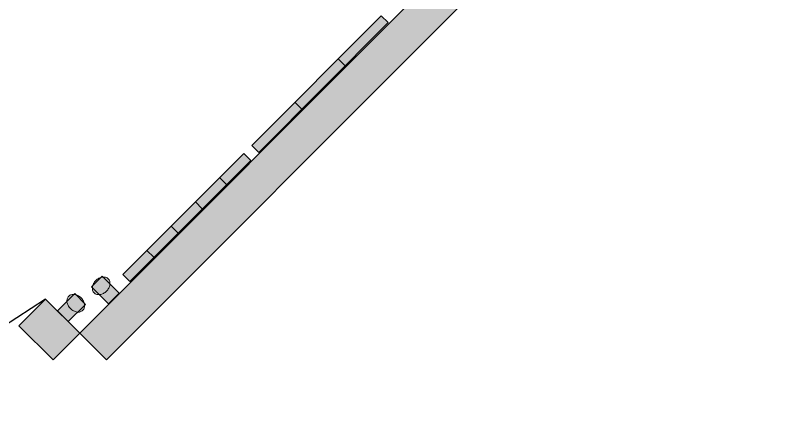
# Model space of a CAD drawing. Header units: metres. Extents: x 2172.2 to 2210.6, y 415.3 to 458.1.
# Drawn here: x 2197.21 to 2202.32, y 415.27 to 418.01 of the extents above; entities that cross this region are included whole.
import ezdxf

# ---------------------------------------------------------------- set-up
doc = ezdxf.new("R2010")
doc.units = ezdxf.units.M
for name, color, linetype, lineweight in [('NC_N1_WALL_DECOR', 32, 'CONTINUOUS', 13), ('NC_N1_WALL_LIGHTS', 32, 'CONTINUOUS', 13), ('NC_N1_WALLS', 7, 'CONTINUOUS', 25)]:
    doc.layers.add(name, color=color, linetype=linetype, lineweight=lineweight)

# ---------------------------------------------------------------- blocks, each defined once
blk = doc.blocks.new('NC_N1_ARCHITECTURE')
at = {"layer": 'NC_N1_WALLS', "true_color": 0xe7e6e1}
for points in [[(7.641751, -18.094725), (12.13895, -13.597526), (12.315727, -13.774302), (7.818528, -18.271502)], [(7.464975, -18.271502), (7.2387, -18.045227), (7.415477, -17.86845), (7.641751, -18.094725)]]:
    blk.add_hatch(color=256, dxfattribs=at).paths.add_polyline_path(points)
at = {"layer": 'NC_N1_WALLS', "linetype": 'CONTINUOUS', "lineweight": -2}
for points in [[(7.641751, -18.094725), (12.13895, -13.597526), (12.315727, -13.774302), (7.818528, -18.271502)], [(7.464975, -18.271502), (7.2387, -18.045227), (7.415477, -17.86845), (7.641751, -18.094725)]]:
    blk.add_lwpolyline(points, close=True, dxfattribs=at)
blk = doc.blocks.new('NC_N1_DOOR_D0')
at = {"color": 0, "linetype": 'CONTINUOUS'}
blk.add_lwpolyline([(-0.625, 0), (-0.3651, 1.2227)], dxfattribs=at)
at = {"color": 0}
blk.add_arc((-0.625, 0), 1.25, 0, 78, dxfattribs=at)
blk = doc.blocks.new('NC_N1_UNIQUE_WALL_COMPOSITION_14')
at = {"true_color": 0xf6f5ef}
h = blk.add_hatch(color=256, dxfattribs=at)
h.dxf.hatch_style = 1
h.paths.add_polyline_path([(0.5675, -0.065), (0.5675, 0), (-0.5675, 0), (-0.5675, -0.065)])
at = {"color": 0, "linetype": 'CONTINUOUS', "lineweight": -2, "true_color": 0xa38246}
blk.add_lwpolyline([(0.5675, -0.065), (0.5675, 0), (-0.5675, 0), (-0.5675, -0.065)], close=True, dxfattribs=at)
for points in [[(-0.3405, -0.065), (-0.3405, 0)], [(-0.1135, -0.065), (-0.1135, 0)], [(0.1135, -0.065), (0.1135, 0)], [(0.3405, -0.065), (0.3405, 0)]]:
    blk.add_lwpolyline(points, dxfattribs=at)
blk = doc.blocks.new('NC_N1_UNIQUE_WALL_COMPOSITION_16')
at = {"true_color": 0xf6f5ef}
h = blk.add_hatch(color=256, dxfattribs=at)
h.dxf.hatch_style = 1
h.paths.add_polyline_path([(0.6073, -0.065), (0.6073, 0), (-0.6073, 0), (-0.6073, -0.065)])
at = {"color": 0, "linetype": 'CONTINUOUS', "lineweight": -2, "true_color": 0xa38246}
blk.add_lwpolyline([(0.6073, -0.065), (0.6073, 0), (-0.6073, 0), (-0.6073, -0.065)], close=True, dxfattribs=at)
for points in [[(-0.2024, -0.065), (-0.2024, 0)], [(0.2024, -0.065), (0.2024, 0)]]:
    blk.add_lwpolyline(points, dxfattribs=at)
blk = doc.blocks.new('NC_N1_SCONCE')
at = {"true_color": 0xf6f5ef}
h = blk.add_hatch(color=256, dxfattribs=at)
h.dxf.hatch_style = 1
h.paths.add_polyline_path([(0.05, -0.16), (0.05, 0), (-0.05, 0), (-0.05, -0.16)])
h = blk.add_hatch(color=256, dxfattribs=at)
h.dxf.hatch_style = 1
h.paths.add_polyline_path([(0.066, -0.12), (0.0657, -0.1151), (0.0647, -0.1102), (0.0632, -0.1055), (0.061, -0.1009), (0.0582, -0.0964), (0.0549, -0.0922), (0.051, -0.0883), (0.0467, -0.0846), (0.0419, -0.0813), (0.0367, -0.0784), (0.0311, -0.0759), (0.0253, -0.0738), (0.0192, -0.0722), (0.0129, -0.071), (0.0065, -0.0702), (0, -0.07), (-0.0065, -0.0702), (-0.0129, -0.071), (-0.0192, -0.0722), (-0.0253, -0.0738), (-0.0311, -0.0759), (-0.0367, -0.0784), (-0.0419, -0.0813), (-0.0467, -0.0846), (-0.051, -0.0883), (-0.0549, -0.0922), (-0.0582, -0.0964), (-0.061, -0.1009), (-0.0632, -0.1055), (-0.0647, -0.1102), (-0.0657, -0.1151), (-0.066, -0.12), (-0.0657, -0.1249), (-0.0647, -0.1298), (-0.0632, -0.1345), (-0.061, -0.1391), (-0.0582, -0.1436), (-0.0549, -0.1478), (-0.051, -0.1517), (-0.0467, -0.1554), (-0.0419, -0.1587), (-0.0367, -0.1616), (-0.0311, -0.1641), (-0.0253, -0.1662), (-0.0192, -0.1678), (-0.0129, -0.169), (-0.0065, -0.1698), (0, -0.17), (0.0065, -0.1698), (0.0129, -0.169), (0.0192, -0.1678), (0.0253, -0.1662), (0.0311, -0.1641), (0.0367, -0.1616), (0.0419, -0.1587), (0.0467, -0.1554), (0.051, -0.1517), (0.0549, -0.1478), (0.0582, -0.1436), (0.061, -0.1391), (0.0632, -0.1345), (0.0647, -0.1298), (0.0657, -0.1249)])
at = {"color": 0, "linetype": 'CONTINUOUS', "lineweight": -2, "true_color": 0xa38246}
for points in [[(0.05, -0.16), (0.05, 0), (-0.05, 0), (-0.05, -0.16)], [(0.066, -0.12), (0.0657, -0.1151), (0.0647, -0.1102), (0.0632, -0.1055), (0.061, -0.1009), (0.0582, -0.0964), (0.0549, -0.0922), (0.051, -0.0883), (0.0467, -0.0846), (0.0419, -0.0813), (0.0367, -0.0784), (0.0311, -0.0759), (0.0253, -0.0738), (0.0192, -0.0722), (0.0129, -0.071), (0.0065, -0.0702), (0, -0.07), (-0.0065, -0.0702), (-0.0129, -0.071), (-0.0192, -0.0722), (-0.0253, -0.0738), (-0.0311, -0.0759), (-0.0367, -0.0784), (-0.0419, -0.0813), (-0.0467, -0.0846), (-0.051, -0.0883), (-0.0549, -0.0922), (-0.0582, -0.0964), (-0.061, -0.1009), (-0.0632, -0.1055), (-0.0647, -0.1102), (-0.0657, -0.1151), (-0.066, -0.12), (-0.0657, -0.1249), (-0.0647, -0.1298), (-0.0632, -0.1345), (-0.061, -0.1391), (-0.0582, -0.1436), (-0.0549, -0.1478), (-0.051, -0.1517), (-0.0467, -0.1554), (-0.0419, -0.1587), (-0.0367, -0.1616), (-0.0311, -0.1641), (-0.0253, -0.1662), (-0.0192, -0.1678), (-0.0129, -0.169), (-0.0065, -0.1698), (0, -0.17), (0.0065, -0.1698), (0.0129, -0.169), (0.0192, -0.1678), (0.0253, -0.1662), (0.0311, -0.1641), (0.0367, -0.1616), (0.0419, -0.1587), (0.0467, -0.1554), (0.051, -0.1517), (0.0549, -0.1478), (0.0582, -0.1436), (0.061, -0.1391), (0.0632, -0.1345), (0.0647, -0.1298), (0.0657, -0.1249)]]:
    blk.add_lwpolyline(points, close=True, dxfattribs=at)

msp = doc.modelspace()

# ---------------------------------------------------------------- block references
at = {"layer": 'NC_N1_WALL_DECOR', "linetype": 'CONTINUOUS', "rotation": -135.00000000000037}
for name, p in [('NC_N1_UNIQUE_WALL_COMPOSITION_16', (2199.258, 417.5328)), ('NC_N1_UNIQUE_WALL_COMPOSITION_14', (2198.3743, 416.6491))]:
    msp.add_blockref(name, p, dxfattribs=at)
at = {"layer": 'NC_N1_WALL_LIGHTS', "linetype": 'CONTINUOUS'}
for p, rotation in [((2197.8687, 416.1343), -135.00000000000037), ((2197.5304, 416.0188), 135)]:
    msp.add_blockref('NC_N1_SCONCE', p, dxfattribs=dict(at, rotation=rotation))
at = {"layer": 'NC_N1_WALLS'}
msp.add_blockref('NC_N1_ARCHITECTURE', (2190, 434), dxfattribs=at)
at = {"layer": 'NC_N1_WALLS', "rotation": 135}
msp.add_blockref('NC_N1_DOOR_D0', (2196.9735, 416.5735), dxfattribs=at)

doc.saveas('drawing.dxf')
